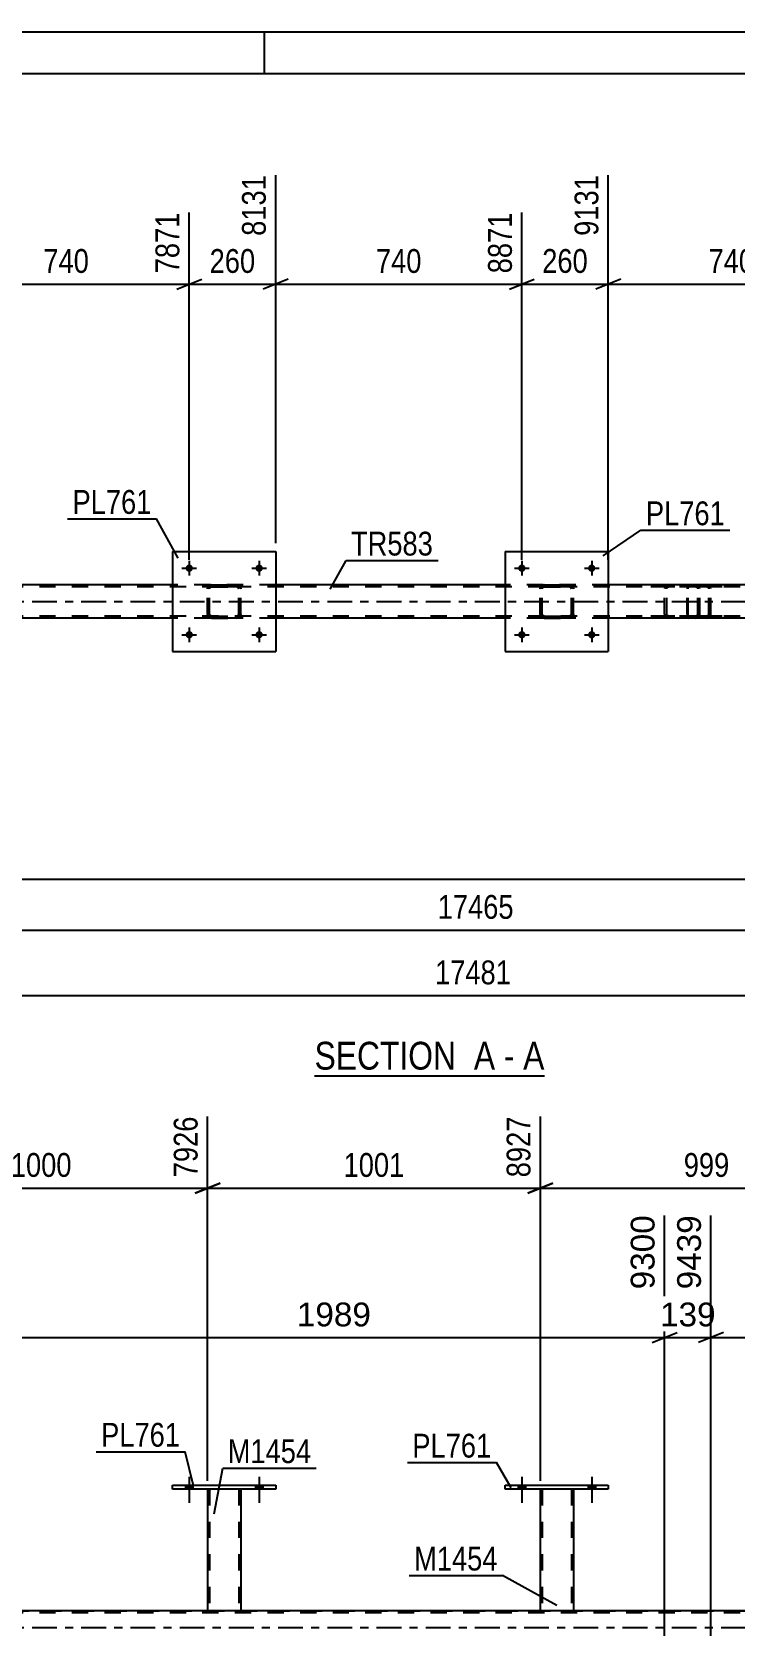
# Model space of a CAD drawing. Header units: millimetres. Extents: x -116 to 725, y -402 to 192.
# Drawn here: x 277.3 to 361.8, y -1 to 191.7 of the extents above; entities that cross this region are included whole.
import ezdxf

# ---------------------------------------------------------------- set-up
doc = ezdxf.new("R2010")
doc.units = ezdxf.units.MM
doc.linetypes.add('DXK_LINE_DOT2', pattern=[3.9198, 1.9599, -1.9599])
doc.linetypes.add('DXK_LINE_DOT3', pattern=[5.9187, 2.979, -0.9799, 0.9799, -0.9799])
doc.styles.add('Arial', font='ARIAL.TTF', dxfattribs={"height": 0.2})
doc.styles.add('Arial Narrow', font='ARIALN.TTF', dxfattribs={"height": 0.2})

# ---------------------------------------------------------------- blocks, each defined once
blk = doc.blocks.new('Unknown-203723472-1133')
at = {"color": 5, "linetype": 'Continuous'}
for p, q in [((725.23, 191.75), (-115.77, 191.75)), ((305.23, 186.75), (305.23, 191.75)), ((720.23, 186.75), (-110.77, 186.75))]:
    blk.add_line(p, q, dxfattribs=at)
blk = doc.blocks.new('Unknown-203723472-11 - 6595')
at = {"color": 6, "linetype": 'Continuous'}
blk.add_line((311.25, 66.31), (338.9, 66.31), dxfattribs=at)
at = {"color": 0, "linetype": 'Continuous'}
for points in [[(329.36, 67.06), (329.36, 70.56), (311.25, 70.56), (311.25, 67.06)], [(332.96, 67.06), (332.96, 70.56), (330.41, 70.56), (330.41, 67.06)], [(335.29, 67.06), (335.29, 70.56), (334.01, 70.56), (334.01, 67.06)], [(338.9, 67.06), (338.9, 70.56), (336.34, 70.56), (336.34, 67.06)]]:
    blk.add_wipeout(points, dxfattribs=at)
at = {"color": 7, "linetype": 'Continuous', "style": 'Arial Narrow'}
for s, p in [('SECTION ', (311.25, 67.06)), ('A', (330.41, 67.06)), ('A', (336.34, 67.06)), ('-', (334.01, 67.06))]:
    blk.add_text(s, height=3.34, dxfattribs=at).set_placement(p)
blk = doc.blocks.new('Part-203723472-6724 - 6595')
at = {"color": 2, "linetype": 'Continuous'}
for p, q in [((294.18, 125.32), (266.58, 125.32)), ((334.18, 125.32), (306.58, 125.32)), ((374.18, 125.32), (346.58, 125.32)), ((294.18, 121.32), (266.58, 121.32)), ((334.18, 121.32), (306.58, 121.32)), ((374.18, 121.32), (346.58, 121.32))]:
    blk.add_line(p, q, dxfattribs=at)
at = {"color": 7, "linetype": 'DXK_LINE_DOT2'}
for p, q in [((306.58, 125.32), (294.18, 125.32)), ((346.58, 125.32), (334.18, 125.32)), ((679.93, 125.08), (-18.66, 125.08)), ((679.93, 121.56), (-18.66, 121.56)), ((306.58, 121.32), (294.18, 121.32)), ((346.58, 121.32), (334.18, 121.32))]:
    blk.add_line(p, q, dxfattribs=at)
at = {"color": 7, "linetype": 'DXK_LINE_DOT3'}
blk.add_line((-18.66, 123.32), (679.93, 123.32), dxfattribs=at)
blk = doc.blocks.new('Part-203723472-6607 - 6595')
at = {"color": 2, "linetype": 'Continuous'}
for p, q in [((294.18, 129.32), (294.18, 117.32)), ((294.18, 129.32), (306.58, 129.32)), ((306.58, 129.32), (306.58, 117.32)), ((294.18, 117.32), (306.58, 117.32))]:
    blk.add_line(p, q, dxfattribs=at)
blk = doc.blocks.new('Part-203723472-6608 - 6595')
at = {"color": 7, "linetype": 'DXK_LINE_DOT2'}
for p, q in [((298.67, 125.29), (298.86, 125.32)), ((298.86, 125.32), (298.67, 125.29)), ((298.86, 125.32), (301.9, 125.32)), ((298.86, 125.32), (298.86, 125.32)), ((298.86, 125.32), (301.9, 125.32)), ((301.9, 125.32), (301.9, 125.32)), ((301.9, 125.32), (302.08, 125.29)), ((302.08, 125.29), (301.9, 125.32)), ((298.38, 124.84), (298.41, 125.03)), ((298.41, 125.03), (298.38, 124.84)), ((298.38, 121.8), (298.38, 124.84)), ((298.62, 124.84), (298.63, 124.94)), ((298.63, 124.94), (298.62, 124.84)), ((298.62, 121.8), (298.62, 124.84)), ((298.63, 124.94), (298.69, 125.01)), ((298.69, 125.01), (298.63, 124.94)), ((298.69, 125.01), (298.76, 125.07)), ((298.76, 125.07), (298.69, 125.01)), ((298.76, 125.07), (298.86, 125.08)), ((298.86, 125.08), (298.76, 125.07)), ((298.86, 125.08), (301.9, 125.08)), ((298.86, 125.08), (298.86, 125.08)), ((301.9, 125.08), (298.86, 125.08)), ((301.9, 125.08), (301.9, 125.08)), ((301.9, 125.08), (301.99, 125.07)), ((301.99, 125.07), (301.9, 125.08)), ((301.99, 125.07), (302.06, 125.01)), ((302.06, 125.01), (301.99, 125.07)), ((302.06, 125.01), (302.12, 124.94)), ((302.12, 124.94), (302.06, 125.01)), ((302.12, 124.94), (302.14, 124.84)), ((302.14, 124.84), (302.12, 124.94)), ((302.14, 121.8), (302.14, 124.84)), ((302.34, 125.03), (302.38, 124.84)), ((302.38, 124.84), (302.34, 125.03)), ((302.38, 121.8), (302.38, 124.84)), ((298.41, 121.62), (298.38, 121.8)), ((298.38, 121.8), (298.41, 121.62)), ((298.63, 121.71), (298.62, 121.8)), ((298.62, 121.8), (298.63, 121.71)), ((298.69, 121.63), (298.63, 121.71)), ((298.63, 121.71), (298.69, 121.63)), ((298.76, 121.58), (298.69, 121.63)), ((298.69, 121.63), (298.76, 121.58)), ((298.86, 121.56), (298.76, 121.58)), ((298.76, 121.58), (298.86, 121.56)), ((298.86, 121.56), (301.9, 121.56)), ((298.86, 121.56), (298.86, 121.56)), ((298.86, 121.56), (301.9, 121.56)), ((301.99, 121.58), (301.9, 121.56)), ((301.9, 121.56), (301.99, 121.58)), ((301.9, 121.56), (301.9, 121.56)), ((302.06, 121.63), (301.99, 121.58)), ((301.99, 121.58), (302.06, 121.63)), ((302.12, 121.71), (302.06, 121.63)), ((302.06, 121.63), (302.12, 121.71)), ((302.14, 121.8), (302.12, 121.71)), ((302.12, 121.71), (302.14, 121.8)), ((302.38, 121.8), (302.34, 121.62)), ((302.34, 121.62), (302.38, 121.8)), ((298.86, 121.32), (298.67, 121.36)), ((298.67, 121.36), (298.86, 121.32)), ((298.86, 121.32), (301.9, 121.32)), ((298.86, 121.32), (298.86, 121.32)), ((298.86, 121.32), (301.9, 121.32)), ((302.08, 121.36), (301.9, 121.32)), ((301.9, 121.32), (302.08, 121.36)), ((301.9, 121.32), (301.9, 121.32))]:
    blk.add_line(p, q, dxfattribs=at)
at = {"color": 7, "linetype": 'DXK_LINE_DOT3'}
blk.add_line((300.38, 123.32), (300.38, 123.33), dxfattribs=at)
at = {"color": 7, "linetype": 'DXK_LINE_DOT2'}
for centre, start, end in [((298.86, 124.84), 112.5, 157.5), ((301.9, 124.84), 22.5, 67.5), ((298.86, 124.84), 112.5, 157.5), ((301.9, 124.84), 22.5, 67.5), ((298.86, 121.8), 202.5, 247.5), ((298.86, 121.8), 202.5, 247.5), ((301.9, 121.8), 292.5, 337.5), ((301.9, 121.8), 292.5, 337.5)]:
    blk.add_arc(centre, 0.48, start, end, dxfattribs=at)
blk = doc.blocks.new('Part-203723472-6793 - 6595')
at = {"color": 7, "linetype": 'DXK_LINE_DOT2'}
for p, q in [((357.09, 125.32), (351.7, 125.32)), ((353.85, 125.32), (353.66, 125.29)), ((357.28, 125.29), (357.09, 125.32)), ((357.09, 125.08), (351.7, 125.08)), ((353.38, 125.01), (353.34, 124.84)), ((353.34, 121.8), (353.34, 124.84)), ((353.38, 125.03), (353.38, 125.01)), ((353.6, 124.84), (353.62, 124.94)), ((353.6, 121.8), (353.6, 124.84)), ((353.62, 124.94), (353.67, 125.01)), ((353.67, 125.01), (353.76, 125.07)), ((353.76, 125.07), (353.85, 125.08)), ((357.09, 125.08), (357.19, 125.07)), ((357.19, 125.07), (357.27, 125.01)), ((357.27, 125.01), (357.33, 124.94)), ((357.33, 124.94), (357.34, 124.84)), ((357.34, 121.8), (357.34, 124.84)), ((357.56, 125.01), (357.56, 125.03)), ((357.6, 124.84), (357.56, 125.01)), ((357.6, 121.8), (357.6, 124.84)), ((357.09, 121.56), (351.7, 121.56)), ((353.34, 121.8), (353.38, 121.62)), ((353.62, 121.71), (353.6, 121.8)), ((353.67, 121.63), (353.62, 121.71)), ((353.76, 121.58), (353.67, 121.63)), ((353.85, 121.56), (353.76, 121.58)), ((357.19, 121.58), (357.09, 121.56)), ((357.27, 121.63), (357.19, 121.58)), ((357.33, 121.71), (357.27, 121.63)), ((357.34, 121.8), (357.33, 121.71)), ((357.56, 121.62), (357.6, 121.8)), ((357.09, 121.32), (351.7, 121.32)), ((353.66, 121.36), (353.85, 121.32)), ((357.09, 121.32), (357.28, 121.36))]:
    blk.add_line(p, q, dxfattribs=at)
for centre, start, end in [((353.83, 124.82), 110.7583, 155.68), ((357.11, 124.82), 24.32, 69.2417), ((353.83, 121.83), 204.32, 249.2417), ((357.11, 121.83), 290.7583, 335.68)]:
    blk.add_arc(centre, 0.496, start, end, dxfattribs=at)
blk = doc.blocks.new('Part-203723472-6797 - 6595')
at = {"color": 7, "linetype": 'DXK_LINE_DOT2'}
for p, q in [((356.22, 125.29), (356.13, 125.18)), ((356.32, 125.32), (356.22, 125.29)), ((360.26, 125.32), (356.32, 125.32)), ((357.6, 125.08), (357.6, 125.32)), ((358.61, 125.29), (358.42, 125.32)), ((356.07, 125.03), (356.05, 124.84)), ((356.05, 121.8), (356.05, 124.84)), ((356.13, 125.18), (356.07, 125.03)), ((356.19, 124.84), (356.2, 124.94)), ((356.19, 121.8), (356.19, 124.84)), ((356.2, 124.94), (356.23, 125.01)), ((356.23, 125.01), (356.27, 125.07)), ((356.27, 125.07), (356.32, 125.08)), ((360.26, 125.08), (356.32, 125.08)), ((358.42, 125.08), (358.51, 125.07)), ((358.51, 125.07), (358.59, 125.01)), ((358.59, 125.01), (358.65, 124.94)), ((358.65, 124.94), (358.67, 124.84)), ((358.67, 121.8), (358.67, 124.84)), ((358.88, 125.01), (358.88, 125.03)), ((358.92, 124.84), (358.88, 125.01)), ((358.92, 121.8), (358.92, 124.84)), ((356.05, 121.8), (356.07, 121.62)), ((356.07, 121.62), (356.13, 121.46)), ((356.13, 121.46), (356.22, 121.36)), ((356.2, 121.71), (356.19, 121.8)), ((356.23, 121.63), (356.2, 121.71)), ((356.27, 121.58), (356.23, 121.63)), ((356.32, 121.56), (356.27, 121.58)), ((360.26, 121.56), (356.32, 121.56)), ((357.6, 121.36), (357.6, 121.56)), ((358.51, 121.58), (358.42, 121.56)), ((358.59, 121.63), (358.51, 121.58)), ((358.65, 121.71), (358.59, 121.63)), ((358.67, 121.8), (358.65, 121.71)), ((358.88, 121.62), (358.92, 121.8)), ((356.22, 121.36), (356.32, 121.32)), ((360.26, 121.32), (356.32, 121.32)), ((357.6, 121.32), (357.6, 121.36)), ((358.42, 121.32), (358.61, 121.36))]:
    blk.add_line(p, q, dxfattribs=at)
for centre, start, end in [((358.43, 124.83), 23.8494, 68.8059), ((358.43, 121.82), 291.1941, 336.1506)]:
    blk.add_arc(centre, 0.492, start, end, dxfattribs=at)
blk = doc.blocks.new('Bolt-203723472-6848 - 6595')
at = {"linetype": 'Continuous'}
for points in [[(296.62, 127.32, -1), (295.74, 127.32, -1)], [(305.02, 127.32, -1), (304.14, 127.32, -1)]]:
    blk.add_hatch(color=1, dxfattribs=at).paths.add_polyline_path(points)
at = {"color": 1, "linetype": 'Continuous'}
for p, q in [((295.3, 127.32), (297.06, 127.32)), ((296.18, 128.2), (296.18, 126.44)), ((303.7, 127.32), (305.46, 127.32)), ((304.58, 128.2), (304.58, 126.44))]:
    blk.add_line(p, q, dxfattribs=at)
blk = doc.blocks.new('Bolt-203723472-6849 - 6595')
at = {"linetype": 'Continuous'}
for points in [[(296.62, 119.32, -1), (295.74, 119.32, -1)], [(305.02, 119.32, -1), (304.14, 119.32, -1)]]:
    blk.add_hatch(color=1, dxfattribs=at).paths.add_polyline_path(points)
at = {"color": 1, "linetype": 'Continuous'}
for p, q in [((296.18, 120.2), (296.18, 118.44)), ((304.58, 120.2), (304.58, 118.44)), ((295.3, 119.32), (297.06, 119.32)), ((303.7, 119.32), (305.46, 119.32))]:
    blk.add_line(p, q, dxfattribs=at)
blk = doc.blocks.new('Part-203723472-6903 - 6595')
at = {"color": 7, "linetype": 'DXK_LINE_DOT2'}
for p, q in [((338.67, 125.29), (338.86, 125.32)), ((338.86, 125.32), (338.67, 125.29)), ((338.86, 125.32), (341.9, 125.32)), ((338.86, 125.32), (338.86, 125.32)), ((338.86, 125.32), (341.9, 125.32)), ((341.9, 125.32), (341.9, 125.32)), ((341.9, 125.32), (342.08, 125.29)), ((342.08, 125.29), (341.9, 125.32)), ((338.38, 124.84), (338.41, 125.03)), ((338.41, 125.03), (338.38, 124.84)), ((338.38, 121.8), (338.38, 124.84)), ((338.62, 124.84), (338.63, 124.94)), ((338.63, 124.94), (338.62, 124.84)), ((338.62, 121.8), (338.62, 124.84)), ((338.63, 124.94), (338.69, 125.01)), ((338.69, 125.01), (338.63, 124.94)), ((338.69, 125.01), (338.76, 125.07)), ((338.76, 125.07), (338.69, 125.01)), ((338.76, 125.07), (338.86, 125.08)), ((338.86, 125.08), (338.76, 125.07)), ((338.86, 125.08), (341.9, 125.08)), ((338.86, 125.08), (338.86, 125.08)), ((341.9, 125.08), (338.86, 125.08)), ((341.9, 125.08), (341.9, 125.08)), ((341.9, 125.08), (341.99, 125.07)), ((341.99, 125.07), (341.9, 125.08)), ((341.99, 125.07), (342.06, 125.01)), ((342.06, 125.01), (341.99, 125.07)), ((342.06, 125.01), (342.12, 124.94)), ((342.12, 124.94), (342.06, 125.01)), ((342.12, 124.94), (342.14, 124.84)), ((342.14, 124.84), (342.12, 124.94)), ((342.14, 121.8), (342.14, 124.84)), ((342.34, 125.03), (342.38, 124.84)), ((342.38, 124.84), (342.34, 125.03)), ((342.38, 121.8), (342.38, 124.84)), ((338.41, 121.62), (338.38, 121.8)), ((338.38, 121.8), (338.41, 121.62)), ((338.63, 121.71), (338.62, 121.8)), ((338.62, 121.8), (338.63, 121.71)), ((338.69, 121.63), (338.63, 121.71)), ((338.63, 121.71), (338.69, 121.63)), ((338.76, 121.58), (338.69, 121.63)), ((338.69, 121.63), (338.76, 121.58)), ((338.86, 121.56), (338.76, 121.58)), ((338.76, 121.58), (338.86, 121.56)), ((338.86, 121.56), (341.9, 121.56)), ((338.86, 121.56), (338.86, 121.56)), ((338.86, 121.56), (341.9, 121.56)), ((341.99, 121.58), (341.9, 121.56)), ((341.9, 121.56), (341.99, 121.58)), ((341.9, 121.56), (341.9, 121.56)), ((342.06, 121.63), (341.99, 121.58)), ((341.99, 121.58), (342.06, 121.63)), ((342.12, 121.71), (342.06, 121.63)), ((342.06, 121.63), (342.12, 121.71)), ((342.14, 121.8), (342.12, 121.71)), ((342.12, 121.71), (342.14, 121.8)), ((342.38, 121.8), (342.34, 121.62)), ((342.34, 121.62), (342.38, 121.8)), ((338.86, 121.32), (338.67, 121.36)), ((338.67, 121.36), (338.86, 121.32)), ((338.86, 121.32), (341.9, 121.32)), ((338.86, 121.32), (338.86, 121.32)), ((338.86, 121.32), (341.9, 121.32)), ((342.08, 121.36), (341.9, 121.32)), ((341.9, 121.32), (342.08, 121.36)), ((341.9, 121.32), (341.9, 121.32))]:
    blk.add_line(p, q, dxfattribs=at)
at = {"color": 7, "linetype": 'DXK_LINE_DOT3'}
blk.add_line((340.38, 123.32), (340.38, 123.33), dxfattribs=at)
at = {"color": 7, "linetype": 'DXK_LINE_DOT2'}
for centre, start, end in [((338.86, 124.84), 112.5, 157.5), ((341.9, 124.84), 22.5, 67.5), ((338.86, 124.84), 112.5, 157.5), ((341.9, 124.84), 22.5, 67.5), ((338.86, 121.8), 202.5, 247.5), ((338.86, 121.8), 202.5, 247.5), ((341.9, 121.8), 292.5, 337.5), ((341.9, 121.8), 292.5, 337.5)]:
    blk.add_arc(centre, 0.48, start, end, dxfattribs=at)
blk = doc.blocks.new('Part-203723472-6908 - 6595')
at = {"color": 2, "linetype": 'Continuous'}
for p, q in [((334.18, 129.32), (334.18, 117.32)), ((334.18, 129.32), (346.58, 129.32)), ((346.58, 129.32), (346.58, 117.32)), ((334.18, 117.32), (346.58, 117.32))]:
    blk.add_line(p, q, dxfattribs=at)
blk = doc.blocks.new('Bolt-203723472-6909 - 6595')
at = {"linetype": 'Continuous'}
for points in [[(336.62, 119.32, -1), (335.74, 119.32, -1)], [(345.02, 119.32, -1), (344.14, 119.32, -1)]]:
    blk.add_hatch(color=1, dxfattribs=at).paths.add_polyline_path(points)
at = {"color": 1, "linetype": 'Continuous'}
for p, q in [((336.18, 120.2), (336.18, 118.44)), ((344.58, 120.2), (344.58, 118.44)), ((335.3, 119.32), (337.06, 119.32)), ((343.7, 119.32), (345.46, 119.32))]:
    blk.add_line(p, q, dxfattribs=at)
blk = doc.blocks.new('Bolt-203723472-6910 - 6595')
at = {"linetype": 'Continuous'}
for points in [[(336.62, 127.32, -1), (335.74, 127.32, -1)], [(345.02, 127.32, -1), (344.14, 127.32, -1)]]:
    blk.add_hatch(color=1, dxfattribs=at).paths.add_polyline_path(points)
at = {"color": 1, "linetype": 'Continuous'}
for p, q in [((335.3, 127.32), (337.06, 127.32)), ((336.18, 128.2), (336.18, 126.44)), ((343.7, 127.32), (345.46, 127.32)), ((344.58, 128.2), (344.58, 126.44))]:
    blk.add_line(p, q, dxfattribs=at)
blk = doc.blocks.new('Bolt-203723472-4499 - 4481')
at = {"linetype": 'Continuous'}
for points in [[(295.74, 16.64), (296.62, 16.64), (296.62, 17.12), (295.74, 17.12)], [(304.14, 16.64), (305.02, 16.64), (305.02, 17.12), (304.14, 17.12)]]:
    blk.add_hatch(color=1, dxfattribs=at).paths.add_polyline_path(points)
at = {"color": 1, "linetype": 'Continuous'}
for p, q in [((296.18, 18.12), (296.18, 15)), ((304.58, 18.12), (304.58, 15)), ((295.74, 17.12), (295.74, 16.64)), ((296.62, 17.12), (296.62, 16.64)), ((304.14, 17.12), (304.14, 16.64)), ((305.02, 17.12), (305.02, 16.64))]:
    blk.add_line(p, q, dxfattribs=at)
blk = doc.blocks.new('Bolt-203723472-4500 - 4481')
at = {"linetype": 'Continuous'}
for points in [[(295.74, 16.64), (296.62, 16.64), (296.62, 17.12), (295.74, 17.12)], [(304.14, 16.64), (305.02, 16.64), (305.02, 17.12), (304.14, 17.12)]]:
    blk.add_hatch(color=1, dxfattribs=at).paths.add_polyline_path(points)
at = {"color": 1, "linetype": 'Continuous'}
for p, q in [((296.18, 18.12), (296.18, 15)), ((304.58, 18.12), (304.58, 15)), ((295.74, 17.12), (295.74, 16.64)), ((296.62, 17.12), (296.62, 16.64)), ((304.14, 17.12), (304.14, 16.64)), ((305.02, 17.12), (305.02, 16.64))]:
    blk.add_line(p, q, dxfattribs=at)
blk = doc.blocks.new('Part-203723472-4643 - 4481')
at = {"color": 2, "linetype": 'Continuous'}
for p, q in [((294.18, 16.64), (294.18, 17.12)), ((294.18, 17.12), (306.58, 17.12)), ((306.58, 16.64), (294.18, 16.64)), ((306.58, 17.12), (306.58, 16.64))]:
    blk.add_line(p, q, dxfattribs=at)
blk = doc.blocks.new('Part-203723472-5027 - 4481')
at = {"color": 7, "linetype": 'DXK_LINE_DOT2'}
for p, q in [((338.38, 16.65), (338.38, 16.65)), ((338.38, 16.65), (338.38, 16.64)), ((338.38, 16.64), (338.38, 16.65)), ((338.41, 16.65), (338.38, 16.65)), ((338.38, 16.65), (338.41, 16.65)), ((338.52, 16.65), (338.41, 16.65)), ((338.41, 16.65), (338.52, 16.65)), ((338.67, 16.65), (338.52, 16.65)), ((338.52, 16.65), (338.67, 16.65)), ((338.62, 16.65), (338.62, 16.65)), ((338.62, 16.65), (338.62, 2)), ((338.63, 16.65), (338.62, 16.65)), ((338.62, 16.65), (338.63, 16.65)), ((338.69, 16.65), (338.63, 16.65)), ((338.63, 16.65), (338.69, 16.65)), ((342.08, 16.65), (338.67, 16.65)), ((342.08, 16.65), (338.67, 16.65)), ((341.99, 16.65), (338.69, 16.65)), ((338.69, 16.65), (338.76, 16.65)), ((342.06, 16.65), (338.76, 16.65)), ((342.06, 16.65), (341.99, 16.65)), ((342.12, 16.65), (342.06, 16.65)), ((342.06, 16.65), (342.12, 16.65)), ((342.08, 16.65), (342.23, 16.65)), ((342.23, 16.65), (342.08, 16.65)), ((342.14, 16.65), (342.12, 16.65)), ((342.12, 16.65), (342.14, 16.65)), ((342.14, 16.65), (342.14, 16.65)), ((342.14, 16.65), (342.14, 2)), ((342.23, 16.65), (342.34, 16.65)), ((342.34, 16.65), (342.23, 16.65)), ((342.34, 16.65), (342.38, 16.65)), ((342.38, 16.65), (342.34, 16.65)), ((342.38, 16.65), (342.38, 16.65)), ((342.38, 16.65), (342.38, 16.64)), ((342.38, 16.64), (342.38, 16.65)), ((338.38, 2), (338.41, 2)), ((338.41, 2), (338.52, 2)), ((338.52, 2), (338.67, 2)), ((338.63, 2), (338.62, 2)), ((338.62, 2), (338.63, 2)), ((338.69, 2), (338.63, 2)), ((338.63, 2), (338.67, 2)), ((342.08, 2), (338.67, 2)), ((338.67, 2), (338.69, 2)), ((341.99, 2), (338.69, 2)), ((338.69, 2), (338.76, 2)), ((342.06, 2), (338.76, 2)), ((342.06, 2), (341.99, 2)), ((342.12, 2), (342.06, 2)), ((342.06, 2), (342.12, 2)), ((342.08, 2), (342.23, 2)), ((342.14, 2), (342.12, 2)), ((342.12, 2), (342.14, 2)), ((342.23, 2), (342.34, 2)), ((342.34, 2), (342.38, 2))]:
    blk.add_line(p, q, dxfattribs=at)
at = {"color": 2, "linetype": 'Continuous'}
for p, q in [((338.38, 16.64), (338.38, 2)), ((342.38, 16.64), (342.38, 2)), ((338.41, 2), (338.38, 2)), ((338.52, 2), (338.41, 2)), ((338.67, 2), (338.52, 2)), ((342.08, 2), (338.67, 2)), ((342.23, 2), (342.08, 2)), ((342.34, 2), (342.23, 2)), ((342.38, 2), (342.34, 2))]:
    blk.add_line(p, q, dxfattribs=at)
blk = doc.blocks.new('Part-203723472-4648 - 4481')
at = {"color": 7, "linetype": 'DXK_LINE_DOT2'}
for p, q in [((298.38, 16.65), (298.38, 16.65)), ((298.38, 16.65), (298.38, 16.64)), ((298.38, 16.64), (298.38, 16.65)), ((298.41, 16.65), (298.38, 16.65)), ((298.38, 16.65), (298.41, 16.65)), ((298.52, 16.65), (298.41, 16.65)), ((298.41, 16.65), (298.52, 16.65)), ((298.67, 16.65), (298.52, 16.65)), ((298.52, 16.65), (298.67, 16.65)), ((298.62, 16.65), (298.62, 16.65)), ((298.62, 16.65), (298.62, 2)), ((298.63, 16.65), (298.62, 16.65)), ((298.62, 16.65), (298.63, 16.65)), ((298.69, 16.65), (298.63, 16.65)), ((298.63, 16.65), (298.69, 16.65)), ((302.08, 16.65), (298.67, 16.65)), ((302.08, 16.65), (298.67, 16.65)), ((301.99, 16.65), (298.69, 16.65)), ((298.69, 16.65), (298.76, 16.65)), ((302.06, 16.65), (298.76, 16.65)), ((302.06, 16.65), (301.99, 16.65)), ((302.12, 16.65), (302.06, 16.65)), ((302.06, 16.65), (302.12, 16.65)), ((302.08, 16.65), (302.23, 16.65)), ((302.23, 16.65), (302.08, 16.65)), ((302.14, 16.65), (302.12, 16.65)), ((302.12, 16.65), (302.14, 16.65)), ((302.14, 16.65), (302.14, 16.65)), ((302.14, 16.65), (302.14, 2)), ((302.23, 16.65), (302.34, 16.65)), ((302.34, 16.65), (302.23, 16.65)), ((302.34, 16.65), (302.38, 16.65)), ((302.38, 16.65), (302.34, 16.65)), ((302.38, 16.65), (302.38, 16.65)), ((302.38, 16.65), (302.38, 16.64)), ((302.38, 16.64), (302.38, 16.65)), ((298.38, 2), (298.41, 2)), ((298.41, 2), (298.52, 2)), ((298.52, 2), (298.67, 2)), ((298.63, 2), (298.62, 2)), ((298.62, 2), (298.63, 2)), ((298.69, 2), (298.63, 2)), ((298.63, 2), (298.69, 2)), ((302.08, 2), (298.67, 2)), ((301.99, 2), (298.69, 2)), ((298.69, 2), (298.76, 2)), ((302.12, 2), (298.76, 2)), ((302.06, 2), (301.99, 2)), ((302.12, 2), (302.06, 2)), ((302.08, 2), (302.23, 2)), ((302.14, 2), (302.12, 2)), ((302.12, 2), (302.14, 2)), ((302.23, 2), (302.34, 2)), ((302.34, 2), (302.38, 2))]:
    blk.add_line(p, q, dxfattribs=at)
at = {"color": 2, "linetype": 'Continuous'}
for p, q in [((298.38, 16.64), (298.38, 2)), ((302.38, 16.64), (302.38, 2)), ((298.41, 2), (298.38, 2)), ((298.52, 2), (298.41, 2)), ((298.67, 2), (298.52, 2)), ((302.08, 2), (298.67, 2)), ((302.23, 2), (302.08, 2)), ((302.34, 2), (302.23, 2)), ((302.38, 2), (302.34, 2))]:
    blk.add_line(p, q, dxfattribs=at)
blk = doc.blocks.new('Part-203723472-4764 - 4481')
at = {"color": 7, "linetype": 'DXK_LINE_DOT2'}
for p, q in [((8.39, 2), (679.93, 2)), ((302.38, 2), (298.38, 2)), ((342.38, 2), (338.38, 2)), ((679.93, 1.76), (-18.66, 1.76))]:
    blk.add_line(p, q, dxfattribs=at)
at = {"color": 2, "linetype": 'Continuous'}
for p, q in [((298.38, 2), (262.38, 2)), ((338.38, 2), (302.38, 2)), ((378.38, 2), (342.38, 2))]:
    blk.add_line(p, q, dxfattribs=at)
at = {"color": 7, "linetype": 'DXK_LINE_DOT3'}
blk.add_line((-18.66, 0), (679.93, 0), dxfattribs=at)
blk = doc.blocks.new('Part-203723472-5032 - 4481')
at = {"color": 2, "linetype": 'Continuous'}
for p, q in [((334.18, 16.64), (334.18, 17.12)), ((334.18, 17.12), (346.58, 17.12)), ((346.58, 16.64), (334.18, 16.64)), ((346.58, 17.12), (346.58, 16.64))]:
    blk.add_line(p, q, dxfattribs=at)
blk = doc.blocks.new('Bolt-203723472-5033 - 4481')
at = {"linetype": 'Continuous'}
for points in [[(335.74, 16.64), (336.62, 16.64), (336.62, 17.12), (335.74, 17.12)], [(344.14, 16.64), (345.02, 16.64), (345.02, 17.12), (344.14, 17.12)]]:
    blk.add_hatch(color=1, dxfattribs=at).paths.add_polyline_path(points)
at = {"color": 1, "linetype": 'Continuous'}
for p, q in [((336.18, 18.12), (336.18, 15)), ((344.58, 18.12), (344.58, 15)), ((335.74, 17.12), (335.74, 16.64)), ((336.62, 17.12), (336.62, 16.64)), ((344.14, 17.12), (344.14, 16.64)), ((345.02, 17.12), (345.02, 16.64))]:
    blk.add_line(p, q, dxfattribs=at)
blk = doc.blocks.new('Bolt-203723472-5034 - 4481')
at = {"linetype": 'Continuous'}
for points in [[(335.74, 16.64), (336.62, 16.64), (336.62, 17.12), (335.74, 17.12)], [(344.14, 16.64), (345.02, 16.64), (345.02, 17.12), (344.14, 17.12)]]:
    blk.add_hatch(color=1, dxfattribs=at).paths.add_polyline_path(points)
at = {"color": 1, "linetype": 'Continuous'}
for p, q in [((336.18, 18.12), (336.18, 15)), ((344.58, 18.12), (344.58, 15)), ((335.74, 17.12), (335.74, 16.64)), ((336.62, 17.12), (336.62, 16.64)), ((344.14, 17.12), (344.14, 16.64)), ((345.02, 17.12), (345.02, 16.64))]:
    blk.add_line(p, q, dxfattribs=at)
blk = doc.blocks.new('StraightDimension-203723472-7280 - 6595')
at = {"color": 7, "linetype": 'Continuous'}
blk.add_line((-18.66, 83.83), (679.93, 83.83), dxfattribs=at)
at = {"color": 0}
blk.add_wipeout([(335.8, 84.58), (335.8, 88.78), (325.46, 88.78), (325.46, 84.58)], dxfattribs=at)
at = {"color": 3, "style": 'Arial Narrow'}
blk.add_text('17465', height=2.863, dxfattribs=at).set_placement((326.06, 85.18))
blk = doc.blocks.new('StraightDimension-203723472-7175 - 6595')
at = {"color": 7, "linetype": 'Continuous'}
blk.add_line((-19.3, 75.96), (679.93, 75.96), dxfattribs=at)
at = {"color": 0}
blk.add_wipeout([(335.48, 76.71), (335.48, 80.91), (325.14, 80.91), (325.14, 76.71)], dxfattribs=at)
at = {"color": 3, "style": 'Arial Narrow'}
blk.add_text('17481', height=2.863, dxfattribs=at).set_placement((325.74, 77.31))
blk = doc.blocks.new('StraightDimension-203723472-7321 - 6595')
at = {"color": 7, "linetype": 'Continuous'}
blk.add_line((96.91, 89.96), (679.93, 89.96), dxfattribs=at)
blk = doc.blocks.new('StraightDimension-203723472-17702 - 6595')
at = {"color": 7, "linetype": 'Continuous'}
for p, q in [((346.58, 128.32), (346.58, 174.57)), ((376.18, 128.32), (376.18, 170.07)), ((348.08, 162.06), (345.08, 160.86)), ((374.68, 160.86), (377.68, 162.06)), ((346.58, 161.46), (376.18, 161.46))]:
    blk.add_line(p, q, dxfattribs=at)
at = {"color": 0, "linetype": 'Continuous'}
blk.add_wipeout([(375.58, 170.67), (371.38, 170.67), (371.38, 162.16), (375.58, 162.16)], dxfattribs=at)
at = {"color": 0}
blk.add_wipeout([(364.72, 162.21), (364.72, 166.41), (358.03, 166.41), (358.03, 162.21)], dxfattribs=at)
at = {"color": 3, "linetype": 'Continuous', "style": 'Arial Narrow'}
blk.add_text('9871', height=2.863, rotation=90.0002, dxfattribs=at).set_placement((374.98, 162.76))
at = {"color": 3, "style": 'Arial Narrow'}
blk.add_text('740', height=2.863, dxfattribs=at).set_placement((358.63, 162.81))
blk = doc.blocks.new('StraightDimension-203723472-17703 - 6595')
at = {"color": 7, "linetype": 'Continuous'}
for p, q in [((346.58, 128.32), (346.58, 174.57)), ((336.18, 128.32), (336.18, 170.07)), ((334.68, 160.86), (337.68, 162.06)), ((348.08, 162.06), (345.08, 160.86)), ((336.18, 161.46), (346.58, 161.46))]:
    blk.add_line(p, q, dxfattribs=at)
at = {"color": 0}
blk.add_wipeout([(344.72, 162.21), (344.72, 166.41), (338.03, 166.41), (338.03, 162.21)], dxfattribs=at)
at = {"color": 0, "linetype": 'Continuous'}
blk.add_wipeout([(345.98, 175.17), (341.78, 175.17), (341.78, 166.66), (345.98, 166.66)], dxfattribs=at)
at = {"color": 3, "linetype": 'Continuous', "style": 'Arial Narrow'}
blk.add_text('9131', height=2.863, rotation=90.0002, dxfattribs=at).set_placement((345.38, 167.26))
at = {"color": 3, "style": 'Arial Narrow'}
blk.add_text('260', height=2.863, dxfattribs=at).set_placement((338.63, 162.81))
blk = doc.blocks.new('StraightDimension-203723472-17704 - 6595')
at = {"color": 7, "linetype": 'Continuous'}
for p, q in [((306.58, 130.32), (306.58, 174.57)), ((336.18, 128.32), (336.18, 170.07)), ((308.08, 162.06), (305.08, 160.86)), ((334.68, 160.86), (337.68, 162.06)), ((306.58, 161.46), (336.18, 161.46))]:
    blk.add_line(p, q, dxfattribs=at)
at = {"color": 0, "linetype": 'Continuous'}
blk.add_wipeout([(335.58, 170.67), (331.38, 170.67), (331.38, 162.16), (335.58, 162.16)], dxfattribs=at)
at = {"color": 0}
blk.add_wipeout([(324.72, 162.21), (324.72, 166.41), (318.03, 166.41), (318.03, 162.21)], dxfattribs=at)
at = {"color": 3, "linetype": 'Continuous', "style": 'Arial Narrow'}
blk.add_text('8871', height=2.863, rotation=90.0002, dxfattribs=at).set_placement((334.98, 162.76))
at = {"color": 3, "style": 'Arial Narrow'}
blk.add_text('740', height=2.863, dxfattribs=at).set_placement((318.63, 162.81))
blk = doc.blocks.new('StraightDimension-203723472-17705 - 6595')
at = {"color": 7, "linetype": 'Continuous'}
for p, q in [((306.58, 130.32), (306.58, 174.57)), ((296.18, 128.32), (296.18, 170.07)), ((294.68, 160.86), (297.68, 162.06)), ((308.08, 162.06), (305.08, 160.86)), ((296.18, 161.46), (306.58, 161.46))]:
    blk.add_line(p, q, dxfattribs=at)
at = {"color": 0}
blk.add_wipeout([(304.72, 162.21), (304.72, 166.41), (298.03, 166.41), (298.03, 162.21)], dxfattribs=at)
at = {"color": 0, "linetype": 'Continuous'}
blk.add_wipeout([(305.98, 175.17), (301.78, 175.17), (301.78, 166.66), (305.98, 166.66)], dxfattribs=at)
at = {"color": 3, "linetype": 'Continuous', "style": 'Arial Narrow'}
blk.add_text('8131', height=2.863, rotation=90.0002, dxfattribs=at).set_placement((305.38, 167.26))
at = {"color": 3, "style": 'Arial Narrow'}
blk.add_text('260', height=2.863, dxfattribs=at).set_placement((298.63, 162.81))
blk = doc.blocks.new('StraightDimension-203723472-17706 - 6595')
at = {"color": 7, "linetype": 'Continuous'}
for p, q in [((266.58, 130.32), (266.58, 174.57)), ((296.18, 128.32), (296.18, 170.07)), ((268.08, 162.06), (265.08, 160.86)), ((294.68, 160.86), (297.68, 162.06)), ((266.58, 161.46), (296.18, 161.46))]:
    blk.add_line(p, q, dxfattribs=at)
at = {"color": 0, "linetype": 'Continuous'}
blk.add_wipeout([(295.58, 170.67), (291.38, 170.67), (291.38, 162.16), (295.58, 162.16)], dxfattribs=at)
at = {"color": 0}
blk.add_wipeout([(284.72, 162.21), (284.72, 166.41), (278.03, 166.41), (278.03, 162.21)], dxfattribs=at)
at = {"color": 3, "linetype": 'Continuous', "style": 'Arial Narrow'}
blk.add_text('7871', height=2.863, rotation=90.0002, dxfattribs=at).set_placement((294.98, 162.76))
at = {"color": 3, "style": 'Arial Narrow'}
blk.add_text('740', height=2.863, dxfattribs=at).set_placement((278.63, 162.81))
blk = doc.blocks.new('StraightDimension-203723472-18543 - 4481')
at = {"color": 7, "linetype": 'Continuous'}
for p, q in [((338.41, 17.65), (338.41, 61.43)), ((378.38, 17.65), (378.38, 61.43)), ((339.91, 53.42), (336.91, 52.22)), ((338.41, 52.82), (378.38, 52.82)), ((376.88, 52.22), (379.88, 53.42))]:
    blk.add_line(p, q, dxfattribs=at)
at = {"color": 0, "linetype": 'Continuous'}
blk.add_wipeout([(377.78, 62.03), (373.58, 62.03), (373.58, 53.52), (377.78, 53.52)], dxfattribs=at)
at = {"color": 0}
blk.add_wipeout([(361.74, 53.57), (361.74, 57.77), (355.05, 57.77), (355.05, 53.57)], dxfattribs=at)
at = {"color": 3, "linetype": 'Continuous', "style": 'Arial Narrow'}
blk.add_text('9926', height=2.863, rotation=90.0002, dxfattribs=at).set_placement((377.18, 54.12))
at = {"color": 3, "style": 'Arial Narrow'}
blk.add_text('999', height=2.863, dxfattribs=at).set_placement((355.65, 54.17))
blk = doc.blocks.new('StraightDimension-203723472-18545 - 4481')
at = {"color": 7, "linetype": 'Continuous'}
for p, q in [((258.38, 17.65), (258.38, 61.43)), ((298.38, 17.65), (298.38, 61.43)), ((259.88, 53.42), (256.88, 52.22)), ((258.38, 52.82), (298.38, 52.82)), ((296.88, 52.22), (299.88, 53.42))]:
    blk.add_line(p, q, dxfattribs=at)
at = {"color": 0, "linetype": 'Continuous'}
blk.add_wipeout([(297.78, 62.03), (293.58, 62.03), (293.58, 53.52), (297.78, 53.52)], dxfattribs=at)
at = {"color": 0}
blk.add_wipeout([(282.63, 53.57), (282.63, 57.77), (274.12, 57.77), (274.12, 53.57)], dxfattribs=at)
at = {"color": 3, "linetype": 'Continuous', "style": 'Arial Narrow'}
blk.add_text('7926', height=2.863, rotation=90.0002, dxfattribs=at).set_placement((297.18, 54.12))
at = {"color": 3, "style": 'Arial Narrow'}
blk.add_text('1000', height=2.863, dxfattribs=at).set_placement((274.72, 54.17))
blk = doc.blocks.new('StraightDimension-203723472-6098 - 4481')
at = {"color": 7, "linetype": 'Continuous'}
for p, q in [((273.78, -1), (273.78, 49.54)), ((353.34, -1), (353.34, 49.54)), ((275.28, 35.45), (272.28, 34.25)), ((273.78, 34.85), (353.34, 34.85)), ((351.84, 34.25), (354.84, 35.45))]:
    blk.add_line(p, q, dxfattribs=at)
at = {"color": 0, "linetype": 'Continuous'}
blk.add_wipeout([(352.74, 50.14), (348.54, 50.14), (348.54, 40.05), (352.74, 40.05)], dxfattribs=at)
at = {"color": 0}
blk.add_wipeout([(318.61, 35.6), (318.61, 39.8), (308.52, 39.8), (308.52, 35.6)], dxfattribs=at)
at = {"color": 3, "linetype": 'Continuous', "style": 'Arial'}
blk.add_text('9300', height=2.865, rotation=90.0002, dxfattribs=at).set_placement((352.14, 40.65))
at = {"color": 3, "style": 'Arial'}
blk.add_text('1989', height=2.865, dxfattribs=at).set_placement((309.12, 36.2))
blk = doc.blocks.new('StraightDimension-203723472-6122 - 4481')
at = {"color": 7, "linetype": 'Continuous'}
for p, q in [((353.34, -1), (353.34, 49.54)), ((358.92, -1), (358.92, 49.54)), ((351.84, 34.25), (354.84, 35.45)), ((353.34, 34.85), (358.92, 34.85)), ((360.42, 35.45), (357.42, 34.25))]:
    blk.add_line(p, q, dxfattribs=at)
at = {"color": 0}
blk.add_wipeout([(360.07, 35.6), (360.07, 39.8), (352.2, 39.8), (352.2, 35.6)], dxfattribs=at)
at = {"color": 0, "linetype": 'Continuous'}
blk.add_wipeout([(358.32, 50.14), (354.12, 50.14), (354.12, 40.05), (358.32, 40.05)], dxfattribs=at)
at = {"color": 3, "linetype": 'Continuous', "style": 'Arial'}
blk.add_text('9439', height=2.865, rotation=90.0002, dxfattribs=at).set_placement((357.72, 40.65))
at = {"color": 3, "style": 'Arial'}
blk.add_text('139', height=2.865, dxfattribs=at).set_placement((352.8, 36.2))
blk = doc.blocks.new('StraightDimension-203723472-6146 - 4481')
at = {"color": 7, "linetype": 'Continuous'}
for p, q in [((438.48, -1), (438.48, 51.76)), ((358.92, -1), (358.92, 49.54)), ((360.42, 35.45), (357.42, 34.25)), ((358.92, 34.85), (438.48, 34.85)), ((436.98, 34.25), (439.98, 35.45))]:
    blk.add_line(p, q, dxfattribs=at)
at = {"color": 0, "linetype": 'Continuous'}
blk.add_wipeout([(437.88, 52.36), (433.68, 52.36), (433.68, 40.05), (437.88, 40.05)], dxfattribs=at)
at = {"color": 0}
blk.add_wipeout([(403.74, 35.6), (403.74, 39.8), (393.65, 39.8), (393.65, 35.6)], dxfattribs=at)
at = {"color": 3, "linetype": 'Continuous', "style": 'Arial'}
blk.add_text('11428', height=2.865, rotation=90.0002, dxfattribs=at).set_placement((437.28, 40.65))
at = {"color": 3, "style": 'Arial'}
blk.add_text('1989', height=2.865, dxfattribs=at).set_placement((394.25, 36.2))
blk = doc.blocks.new('StraightDimension-203723472-18544 - 4481')
at = {"color": 7, "linetype": 'Continuous'}
for p, q in [((298.38, 17.65), (298.38, 61.43)), ((338.41, 17.65), (338.41, 61.43)), ((299.88, 53.42), (296.88, 52.22)), ((298.38, 52.82), (338.41, 52.82)), ((336.91, 52.22), (339.91, 53.42))]:
    blk.add_line(p, q, dxfattribs=at)
at = {"color": 0, "linetype": 'Continuous'}
blk.add_wipeout([(337.81, 62.03), (333.61, 62.03), (333.61, 53.52), (337.81, 53.52)], dxfattribs=at)
at = {"color": 0}
blk.add_wipeout([(322.65, 53.57), (322.65, 57.77), (314.14, 57.77), (314.14, 53.57)], dxfattribs=at)
at = {"color": 3, "linetype": 'Continuous', "style": 'Arial Narrow'}
blk.add_text('8927', height=2.863, rotation=90.0002, dxfattribs=at).set_placement((337.21, 54.12))
at = {"color": 3, "style": 'Arial Narrow'}
blk.add_text('1001', height=2.863, dxfattribs=at).set_placement((314.74, 54.17))
blk = doc.blocks.new('Mark-203723472-6720 - 6595')
at = {"color": 0}
blk.add_wipeout([(325.5, 128.84), (325.5, 131.84), (315.63, 131.84), (315.63, 128.84)], dxfattribs=at)
blk.add_wipeout([(325.5, 128.84), (325.5, 131.84), (315.63, 131.84), (315.63, 128.84)], dxfattribs=at)
at = {"color": 30, "linetype": 'Continuous'}
for p, q in [((313.12, 124.79), (315.03, 128.24)), ((315.03, 128.24), (326.1, 128.24))]:
    blk.add_line(p, q, dxfattribs=at)
at = {"color": 3, "style": 'Arial Narrow'}
blk.add_text('TR583', height=2.863, dxfattribs=at).set_placement((315.63, 128.84))
blk = doc.blocks.new('Mark-203723472-6603 - 6595')
at = {"color": 0}
blk.add_wipeout([(291.64, 133.85), (291.64, 136.85), (282.14, 136.85), (282.14, 133.85)], dxfattribs=at)
blk.add_wipeout([(291.64, 133.85), (291.64, 136.85), (282.14, 136.85), (282.14, 133.85)], dxfattribs=at)
at = {"color": 30, "linetype": 'Continuous'}
for p in [(281.54, 133.25), (294.84, 128.53)]:
    blk.add_line(p, (292.24, 133.25), dxfattribs=at)
at = {"color": 3, "style": 'Arial Narrow'}
blk.add_text('PL761', height=2.863, dxfattribs=at).set_placement((282.14, 133.85))
blk = doc.blocks.new('Mark-203723472-6904 - 6595')
at = {"color": 0}
blk.add_wipeout([(360.61, 132.48), (360.61, 135.48), (351.1, 135.48), (351.1, 132.48)], dxfattribs=at)
blk.add_wipeout([(360.61, 132.48), (360.61, 135.48), (351.1, 135.48), (351.1, 132.48)], dxfattribs=at)
at = {"color": 30, "linetype": 'Continuous'}
for p, q in [((345.94, 128.8), (350.5, 131.88)), ((350.5, 131.88), (361.21, 131.88))]:
    blk.add_line(p, q, dxfattribs=at)
at = {"color": 3, "style": 'Arial Narrow'}
blk.add_text('PL761', height=2.863, dxfattribs=at).set_placement((351.1, 132.48))
blk = doc.blocks.new('Mark-203723472-4639 - 4481')
at = {"color": 0}
blk.add_wipeout([(295.09, 21.74), (295.09, 24.74), (285.58, 24.74), (285.58, 21.74)], dxfattribs=at)
blk.add_wipeout([(295.09, 21.74), (295.09, 24.74), (285.58, 24.74), (285.58, 21.74)], dxfattribs=at)
at = {"color": 30, "linetype": 'Continuous'}
for p in [(284.98, 21.14), (296.67, 17.02)]:
    blk.add_line(p, (295.69, 21.14), dxfattribs=at)
at = {"color": 3, "style": 'Arial Narrow'}
blk.add_text('PL761', height=2.863, dxfattribs=at).set_placement((285.58, 21.74))
blk = doc.blocks.new('Mark-203723472-5023 - 4481')
at = {"color": 0}
blk.add_wipeout([(333.27, 6.86), (333.27, 9.86), (323.22, 9.86), (323.22, 6.86)], dxfattribs=at)
blk.add_wipeout([(333.27, 6.86), (333.27, 9.86), (323.22, 9.86), (323.22, 6.86)], dxfattribs=at)
at = {"color": 30, "linetype": 'Continuous'}
for p in [(322.62, 6.26), (340.39, 2.65)]:
    blk.add_line(p, (333.87, 6.26), dxfattribs=at)
at = {"color": 3, "style": 'Arial Narrow'}
blk.add_text('M1454', height=2.863, dxfattribs=at).set_placement((323.22, 6.86))
blk = doc.blocks.new('Mark-203723472-4644 - 4481')
at = {"color": 0}
blk.add_wipeout([(310.85, 19.77), (310.85, 22.77), (300.8, 22.77), (300.8, 19.77)], dxfattribs=at)
blk.add_wipeout([(310.85, 19.77), (310.85, 22.77), (300.8, 22.77), (300.8, 19.77)], dxfattribs=at)
at = {"color": 30, "linetype": 'Continuous'}
for p, q in [((299.19, 13.69), (300.2, 19.17)), ((300.2, 19.17), (311.45, 19.17))]:
    blk.add_line(p, q, dxfattribs=at)
at = {"color": 3, "style": 'Arial Narrow'}
blk.add_text('M1454', height=2.863, dxfattribs=at).set_placement((300.8, 19.77))
blk = doc.blocks.new('Mark-203723472-5028 - 4481')
at = {"color": 0}
blk.add_wipeout([(332.51, 20.43), (332.51, 23.43), (323.01, 23.43), (323.01, 20.43)], dxfattribs=at)
blk.add_wipeout([(332.51, 20.43), (332.51, 23.43), (323.01, 23.43), (323.01, 20.43)], dxfattribs=at)
at = {"color": 30, "linetype": 'Continuous'}
for p in [(322.41, 19.83), (334.91, 16.8)]:
    blk.add_line(p, (333.11, 19.83), dxfattribs=at)
at = {"color": 3, "style": 'Arial Narrow'}
blk.add_text('PL761', height=2.863, dxfattribs=at).set_placement((323.01, 20.43))

msp = doc.modelspace()

# ---------------------------------------------------------------- block references
for name in ['Unknown-203723472-1133', 'Part-203723472-6607 - 6595', 'Part-203723472-6908 - 6595', 'Bolt-203723472-6848 - 6595', 'Bolt-203723472-6910 - 6595', 'Part-203723472-6724 - 6595', 'Part-203723472-6608 - 6595', 'Part-203723472-6903 - 6595', 'Part-203723472-6793 - 6595', 'Part-203723472-6797 - 6595', 'Bolt-203723472-6849 - 6595', 'Bolt-203723472-6909 - 6595', 'Bolt-203723472-4499 - 4481', 'Bolt-203723472-4500 - 4481', 'Bolt-203723472-5033 - 4481', 'Bolt-203723472-5034 - 4481', 'Part-203723472-4643 - 4481', 'Part-203723472-4648 - 4481', 'Part-203723472-5032 - 4481', 'Part-203723472-5027 - 4481', 'Part-203723472-4764 - 4481']:
    msp.add_blockref(name, (0, 0))

# ---------------------------------------------------------------- next in the draw order: block references
for name in ['StraightDimension-203723472-17702 - 6595', 'StraightDimension-203723472-7280 - 6595', 'Unknown-203723472-11 - 6595', 'StraightDimension-203723472-18545 - 4481', 'StraightDimension-203723472-18543 - 4481']:
    msp.add_blockref(name, (0, 0))

# ---------------------------------------------------------------- next in the draw order: block references
for name in ['StraightDimension-203723472-17703 - 6595', 'StraightDimension-203723472-7175 - 6595', 'StraightDimension-203723472-6098 - 4481']:
    msp.add_blockref(name, (0, 0))

# ---------------------------------------------------------------- next in the draw order: block references
for name in ['StraightDimension-203723472-17704 - 6595', 'Mark-203723472-6904 - 6595', 'StraightDimension-203723472-7321 - 6595', 'StraightDimension-203723472-18544 - 4481', 'StraightDimension-203723472-6122 - 4481', 'Mark-203723472-5023 - 4481']:
    msp.add_blockref(name, (0, 0))

# ---------------------------------------------------------------- next in the draw order: block references
for name in ['StraightDimension-203723472-17705 - 6595', 'Mark-203723472-6720 - 6595', 'StraightDimension-203723472-6146 - 4481', 'Mark-203723472-4639 - 4481', 'Mark-203723472-5028 - 4481', 'Mark-203723472-4644 - 4481']:
    msp.add_blockref(name, (0, 0))

# ---------------------------------------------------------------- next in the draw order: block references
msp.add_blockref('StraightDimension-203723472-17706 - 6595', (0, 0))

# ---------------------------------------------------------------- next in the draw order: block references
msp.add_blockref('Mark-203723472-6603 - 6595', (0, 0))

doc.saveas('drawing.dxf')
